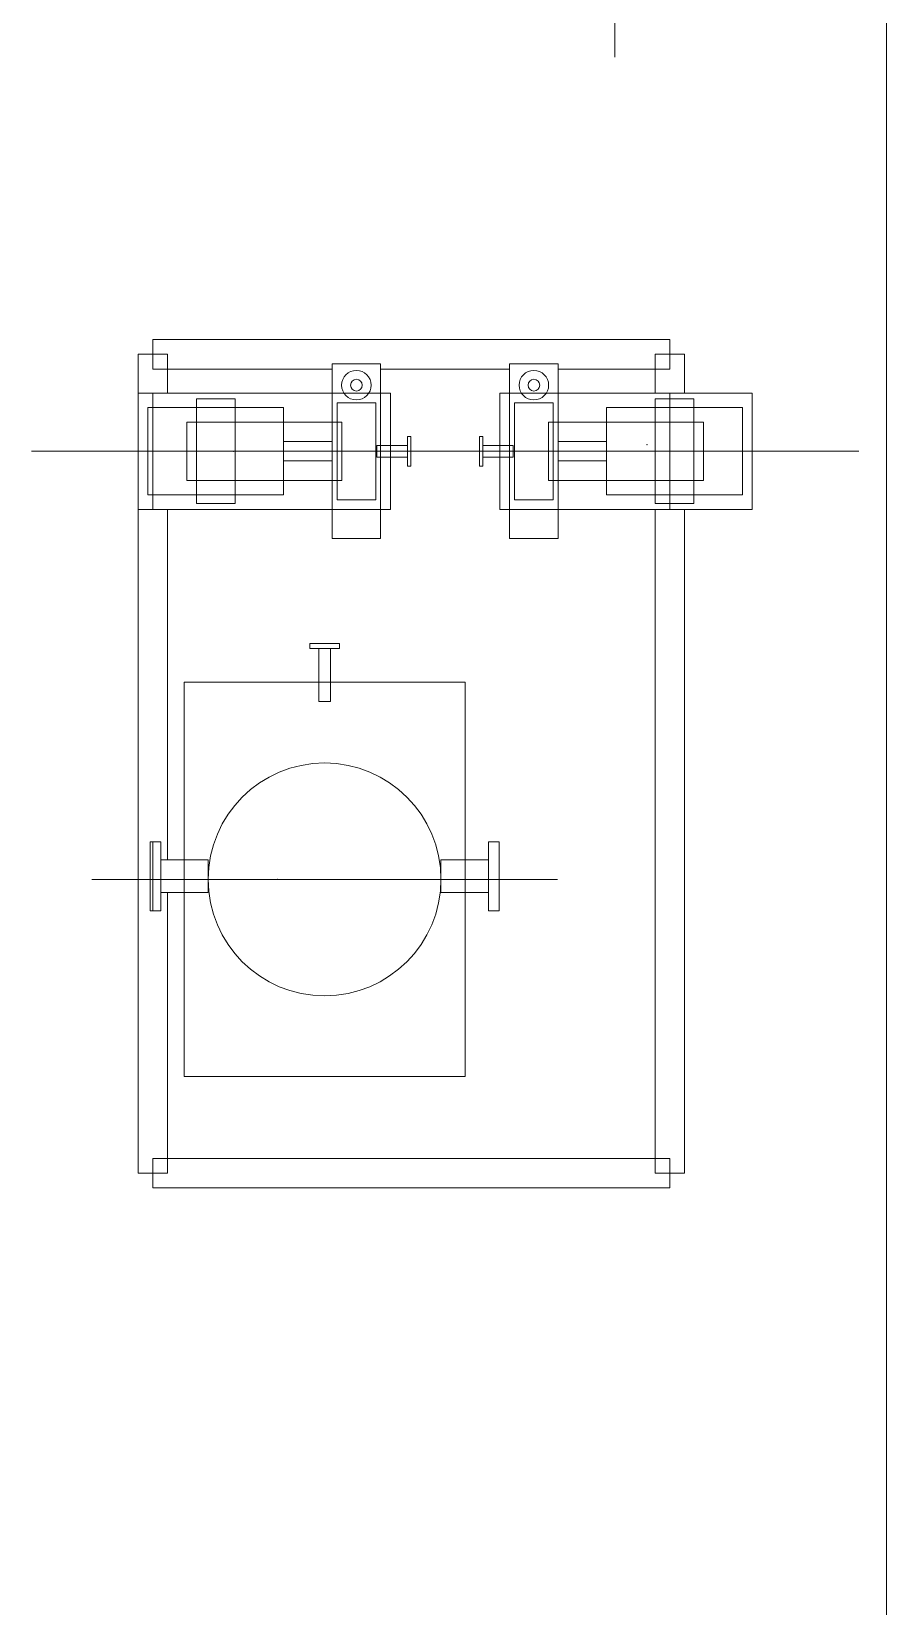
# Model space of a CAD drawing. Header units: inches. Extents: x -1128 to 651, y 96 to 845.
# Drawn here: x -1027.98 to -1024, y 715.39 to 722.71 of the extents above; entities that cross this region are included whole.
import ezdxf

# ---------------------------------------------------------------- set-up
doc = ezdxf.new("R2010")
doc.units = ezdxf.units.IN
doc.header["$MEASUREMENT"] = 0
for name, color, linetype in [('Default', 7, 'Continuous'), ('EQUIPMENT LAYOUT-EMBED 1_DWG$0$Default', 7, 'Continuous'), ('EQUIPMENT LAYOUT-EMBED 1_DWG$0$DwgTemplate', 7, 'Continuous')]:
    doc.layers.add(name, color=color, linetype=linetype)
doc.layers.add('Layout', color=6, linetype='Continuous', lineweight=18)

# ---------------------------------------------------------------- blocks, each defined once
blk = doc.blocks.new('A$C55974CAD')
at = {"layer": 'Default', "color": 7, "lineweight": 0}
for p in [(46.8352, 3.3664), (44.6288, 3.1402), (46.8692, 1.2356)]:
    blk.add_point(p, dxfattribs=at)
at = {"layer": 'EQUIPMENT LAYOUT-EMBED 1_DWG$0$Default', "color": 7, "lineweight": 0}
for p, q in [((44.8226, 3.797), (44.467, 3.797)), ((44.467, 3.7415), (44.467, 3.797)), ((44.8226, 3.7415), (44.467, 3.7415)), ((44.5607, 3.6209), (44.5607, 3.7415)), ((44.729, 3.6209), (44.729, 3.7415)), ((44.8226, 3.7415), (44.8226, 3.797)), ((44.5607, 3.497), (44.5607, 3.6209)), ((44.729, 3.497), (44.729, 3.6209)), ((44.729, 3.497), (44.5607, 3.497)), ((45.5448, 2.8669), (45.5448, 2.9272)), ((45.5448, 2.9272), (45.6448, 2.9272)), ((45.6448, 2.9272), (45.8194, 2.9272)), ((45.8194, 2.8208), (45.8194, 2.9732)), ((45.8194, 2.9732), (45.8448, 2.9732)), ((45.8448, 2.8208), (45.8448, 2.9732)), ((45.5448, 2.8669), (45.6448, 2.8669)), ((45.6448, 2.8669), (45.8194, 2.8669)), ((45.8194, 2.8208), (45.8448, 2.8208)), ((46.805, 2.6271), (46.8352, 2.6271)), ((46.805, 2.6271), (46.805, 2.608)), ((46.805, 2.608), (46.805, 2.4696)), ((46.8352, 2.6271), (46.8654, 2.6271)), ((46.8654, 2.6271), (46.8654, 2.608)), ((46.8654, 2.608), (46.8654, 2.4696)), ((46.759, 2.4696), (46.8352, 2.4696)), ((46.759, 2.4696), (46.759, 2.4521)), ((46.759, 2.4521), (46.8352, 2.4521)), ((46.8352, 2.4696), (46.9114, 2.4696)), ((46.8352, 2.4521), (46.9114, 2.4521)), ((46.9114, 2.4696), (46.9114, 2.4521)), ((44.5607, 2.297), (44.729, 2.297)), ((44.5607, 2.297), (44.5607, 2.1731)), ((44.729, 2.297), (44.729, 2.1731)), ((44.5607, 2.1731), (44.5607, 2.0526)), ((44.729, 2.1731), (44.729, 2.0526)), ((44.467, 2.0526), (44.8226, 2.0526)), ((44.467, 2.0526), (44.467, 1.997)), ((44.8226, 2.0526), (44.8226, 1.997)), ((46.8352, 2.099), (46.759, 2.099)), ((46.759, 2.0814), (46.759, 2.099)), ((46.8352, 2.0814), (46.759, 2.0814)), ((46.805, 1.943), (46.805, 2.0814)), ((46.9114, 2.099), (46.8352, 2.099)), ((46.9114, 2.0814), (46.8352, 2.0814)), ((46.8654, 1.943), (46.8654, 2.0814)), ((46.9114, 2.0814), (46.9114, 2.099)), ((44.467, 1.997), (44.8226, 1.997)), ((46.805, 1.924), (46.805, 1.943)), ((46.8352, 1.924), (46.805, 1.924)), ((46.8654, 1.924), (46.8352, 1.924)), ((46.8654, 1.924), (46.8654, 1.943))]:
    blk.add_line(p, q, dxfattribs=at)
for centre in [(47.1757, 2.733), (47.1757, 1.818)]:
    blk.add_circle(centre, 0.0762, dxfattribs=at)
at = {"layer": 'EQUIPMENT LAYOUT-EMBED 1_DWG$0$DwgTemplate', "color": 1, "lineweight": 0}
for p, q in [((46.8352, 3.808), (46.8352, 4.408)), ((44.6288, 4.097), (44.6288, 1.697)), ((43.1153, 3.7063), (43.1153, 3.8584)), ((43.1153, 3.8584), (47.3347, 3.8584)), ((47.3347, 3.8584), (47.3347, 3.7063)), ((43.0392, 3.7823), (43.1914, 3.7823)), ((43.0392, 1.117), (43.0392, 3.7823)), ((43.1914, 1.117), (43.1914, 3.7823)), ((46.8352, 2.4521), (46.8352, 3.808)), ((47.2587, 3.7823), (47.2587, 2.858)), ((47.2587, 3.7823), (47.4108, 3.7823)), ((47.4108, 3.7823), (47.4108, 1.117)), ((43.1153, 3.7063), (44.5607, 3.7063)), ((44.729, 3.7063), (46.5352, 3.7063)), ((47.1352, 3.7063), (47.3347, 3.7063)), ((47.2587, 2.608), (47.2587, 1.943)), ((46.8352, 2.543), (46.8352, 2.4521)), ((46.8352, 2.4521), (46.8352, 2.099)), ((46.8352, 2.099), (46.8352, 2.4521)), ((46.8352, 2.099), (46.8352, 0.743)), ((46.8352, 2.008), (46.8352, 2.099)), ((47.2587, 1.693), (47.2587, 1.117)), ((48.865, 1.4), (49.465, 1.4)), ((43.1153, 1.0409), (43.1153, 1.193)), ((46.5352, 1.193), (43.1153, 1.193)), ((47.3347, 1.193), (47.1352, 1.193)), ((47.3347, 1.193), (47.3347, 1.0409)), ((43.1914, 1.117), (43.0392, 1.117)), ((47.4108, 1.117), (47.2587, 1.117)), ((46.5352, 1.0409), (43.1153, 1.0409)), ((47.3347, 1.0409), (47.1352, 1.0409)), ((46.8352, 0.743), (46.8352, 0.143))]:
    blk.add_line(p, q, dxfattribs=at)
at = {"layer": 'EQUIPMENT LAYOUT-EMBED 1_DWG$0$DwgTemplate', "color": 5, "lineweight": 0}
for p, q in [((46.5352, 3.858), (47.1352, 3.858)), ((46.5352, 2.858), (46.5352, 3.858)), ((47.1352, 3.858), (47.1352, 2.858)), ((44.8226, 3.797), (44.467, 3.797)), ((44.467, 3.7415), (44.467, 3.797)), ((44.8226, 3.7415), (44.467, 3.7415)), ((44.5607, 3.6209), (44.5607, 3.7415)), ((44.729, 3.6209), (44.729, 3.7415)), ((44.8226, 3.7415), (44.8226, 3.797)), ((46.6102, 3.808), (47.0602, 3.808)), ((46.6102, 3.808), (46.6102, 3.108)), ((47.0602, 3.808), (47.0602, 3.108)), ((43.6128, 3.6209), (45.6448, 3.6209)), ((45.6448, 3.6209), (43.6128, 3.6209)), ((43.6128, 2.1731), (43.6128, 3.6209)), ((43.6128, 2.1731), (43.6128, 3.6209)), ((45.6448, 3.6209), (45.6448, 2.1731)), ((45.6448, 3.6209), (45.6448, 2.1731)), ((46.5652, 3.358), (46.5652, 3.558)), ((46.5652, 3.558), (46.6102, 3.558)), ((47.0602, 3.558), (47.1052, 3.558)), ((47.1052, 3.558), (47.1052, 3.358)), ((46.6102, 3.358), (46.5652, 3.358)), ((47.1052, 3.358), (47.0602, 3.358)), ((46.6102, 3.108), (47.0602, 3.108)), ((46.7852, 3.108), (46.7852, 2.858)), ((46.8852, 3.108), (46.8852, 2.858)), ((45.6448, 2.9272), (45.8194, 2.9272)), ((45.8194, 2.8208), (45.8194, 2.9732)), ((45.8194, 2.9732), (45.8448, 2.9732)), ((45.8448, 2.8208), (45.8448, 2.9732)), ((45.6448, 2.8669), (45.8194, 2.8669)), ((46.3852, 2.858), (47.2852, 2.858)), ((46.3852, 2.858), (46.3852, 2.608)), ((47.2852, 2.858), (47.2852, 2.608)), ((45.8194, 2.8208), (45.8448, 2.8208)), ((46.3852, 2.608), (47.2852, 2.608)), ((46.5352, 2.558), (46.5352, 2.608)), ((46.805, 2.608), (46.805, 2.4696)), ((46.8654, 2.608), (46.8654, 2.4696)), ((47.1352, 2.608), (47.1352, 2.558)), ((46.805, 2.558), (46.5352, 2.558)), ((47.1352, 2.558), (46.8654, 2.558)), ((46.759, 2.4696), (46.8352, 2.4696)), ((46.759, 2.4696), (46.759, 2.4521)), ((46.759, 2.4521), (46.8352, 2.4521)), ((46.8352, 2.4696), (46.9114, 2.4696)), ((46.8352, 2.4521), (46.9114, 2.4521)), ((46.9114, 2.4696), (46.9114, 2.4521)), ((45.6448, 2.1731), (43.6128, 2.1731)), ((45.6448, 2.1731), (43.6128, 2.1731)), ((44.5607, 2.1731), (44.5607, 2.0526)), ((44.729, 2.1731), (44.729, 2.0526)), ((44.467, 2.0526), (44.8226, 2.0526)), ((44.467, 2.0526), (44.467, 1.997)), ((44.8226, 2.0526), (44.8226, 1.997)), ((46.8352, 2.099), (46.759, 2.099)), ((46.759, 2.0814), (46.759, 2.099)), ((46.8352, 2.0814), (46.759, 2.0814)), ((46.805, 1.943), (46.805, 2.0814)), ((46.9114, 2.099), (46.8352, 2.099)), ((46.9114, 2.0814), (46.8352, 2.0814)), ((46.8654, 1.943), (46.8654, 2.0814)), ((46.9114, 2.0814), (46.9114, 2.099)), ((44.467, 1.997), (44.8226, 1.997)), ((46.5352, 1.943), (46.5352, 1.993)), ((46.5352, 1.993), (46.805, 1.993)), ((46.8654, 1.993), (47.1352, 1.993)), ((47.1352, 1.993), (47.1352, 1.943)), ((47.2852, 1.943), (46.3852, 1.943)), ((46.3852, 1.693), (46.3852, 1.943)), ((47.2852, 1.693), (47.2852, 1.943)), ((47.2852, 1.693), (46.3852, 1.693)), ((46.5352, 0.693), (46.5352, 1.693)), ((46.7852, 1.443), (46.7852, 1.693)), ((46.8852, 1.443), (46.8852, 1.693)), ((47.1352, 1.693), (47.1352, 0.693)), ((47.0602, 1.443), (46.6102, 1.443)), ((46.6102, 0.743), (46.6102, 1.443)), ((47.0602, 0.743), (47.0602, 1.443)), ((46.5652, 1.193), (46.6102, 1.193)), ((46.5652, 0.993), (46.5652, 1.193)), ((47.0602, 1.193), (47.1052, 1.193)), ((47.1052, 1.193), (47.1052, 0.993)), ((46.6102, 0.993), (46.5652, 0.993)), ((47.1052, 0.993), (47.0602, 0.993)), ((47.0602, 0.743), (46.6102, 0.743)), ((47.1352, 0.693), (46.5352, 0.693))]:
    blk.add_line(p, q, dxfattribs=at)
at = {"layer": 'EQUIPMENT LAYOUT-EMBED 1_DWG$0$DwgTemplate', "color": 9, "lineweight": 0}
for p, q in [((44.467, 3.7823), (44.8226, 3.7823)), ((46.5352, 3.7823), (47.1352, 3.7823)), ((47.1352, 1.117), (46.5352, 1.117))]:
    blk.add_line(p, q, dxfattribs=at)
at = {"layer": 'EQUIPMENT LAYOUT-EMBED 1_DWG$0$DwgTemplate', "color": 7, "lineweight": 0}
for p, q in [((44.5607, 3.497), (44.5607, 3.6209)), ((44.729, 3.497), (44.729, 3.6209)), ((46.6852, 3.608), (46.9852, 3.608)), ((46.6852, 3.608), (46.9852, 3.608)), ((46.6852, 2.808), (46.6852, 3.608)), ((46.6852, 2.808), (46.6852, 3.608)), ((46.9852, 3.608), (46.9852, 2.808)), ((46.9852, 3.608), (46.9852, 2.808)), ((44.729, 3.497), (44.5607, 3.497)), ((46.6102, 3.558), (47.0602, 3.558)), ((47.0602, 3.358), (46.6102, 3.358)), ((45.5448, 2.8669), (45.5448, 2.9272)), ((45.5448, 2.9272), (45.6448, 2.9272)), ((45.5448, 2.8669), (45.6448, 2.8669)), ((46.5352, 2.608), (46.5352, 2.858)), ((47.1352, 2.858), (47.1352, 2.608)), ((46.5852, 2.633), (46.5852, 2.833)), ((46.5852, 2.833), (47.0852, 2.833)), ((46.9852, 2.808), (46.6852, 2.808)), ((46.9852, 2.808), (46.6852, 2.808)), ((47.0852, 2.833), (47.0852, 2.633)), ((47.0852, 2.633), (46.5852, 2.633)), ((46.805, 2.6271), (46.8352, 2.6271)), ((46.805, 2.6271), (46.805, 2.608)), ((46.8352, 2.6271), (46.8654, 2.6271)), ((46.8654, 2.6271), (46.8654, 2.608)), ((46.8654, 2.558), (46.805, 2.558)), ((44.5607, 2.297), (44.729, 2.297)), ((44.5607, 2.297), (44.5607, 2.1731)), ((44.729, 2.297), (44.729, 2.1731)), ((46.805, 1.993), (46.8654, 1.993)), ((46.5352, 1.693), (46.5352, 1.943)), ((46.5852, 1.918), (47.0852, 1.918)), ((46.5852, 1.718), (46.5852, 1.918)), ((46.805, 1.924), (46.805, 1.943)), ((46.8352, 1.924), (46.805, 1.924)), ((46.8654, 1.924), (46.8352, 1.924)), ((46.8654, 1.924), (46.8654, 1.943)), ((47.0852, 1.918), (47.0852, 1.718)), ((47.1352, 1.943), (47.1352, 1.693)), ((47.0852, 1.718), (46.5852, 1.718)), ((46.6852, 0.943), (46.6852, 1.743)), ((46.6852, 0.943), (46.6852, 1.743)), ((46.6852, 1.743), (46.9852, 1.743)), ((46.6852, 1.743), (46.9852, 1.743)), ((46.9852, 1.743), (46.9852, 0.943)), ((46.9852, 1.743), (46.9852, 0.943)), ((46.6102, 1.193), (47.0602, 1.193)), ((47.0602, 0.993), (46.6102, 0.993)), ((46.9852, 0.943), (46.6852, 0.943)), ((46.9852, 0.943), (46.6852, 0.943)), ((61, 0), (0, 0))]:
    blk.add_line(p, q, dxfattribs=at)
at = {"layer": 'EQUIPMENT LAYOUT-EMBED 1_DWG$0$DwgTemplate', "color": 5, "lineweight": 0}
for centre, radius in [((44.6288, 2.897), 0.6), ((44.6288, 2.897), 0.6), ((47.1757, 2.733), 0.0762), ((47.1757, 1.818), 0.0762)]:
    blk.add_circle(centre, radius, dxfattribs=at)
at = {"layer": 'EQUIPMENT LAYOUT-EMBED 1_DWG$0$DwgTemplate', "color": 7, "lineweight": 0}
for centre in [(47.1757, 2.733), (47.1757, 1.818)]:
    blk.add_circle(centre, 0.0302, dxfattribs=at)

msp = doc.modelspace()

# ---------------------------------------------------------------- block references
at = {"layer": 'Layout', "xscale": 0.9025, "yscale": 0.9025, "zscale": 0.9025, "rotation": 90}
msp.add_blockref('A$C55974CAD', (-1024.0033, 678.4893), dxfattribs=at)

doc.saveas('drawing.dxf')
